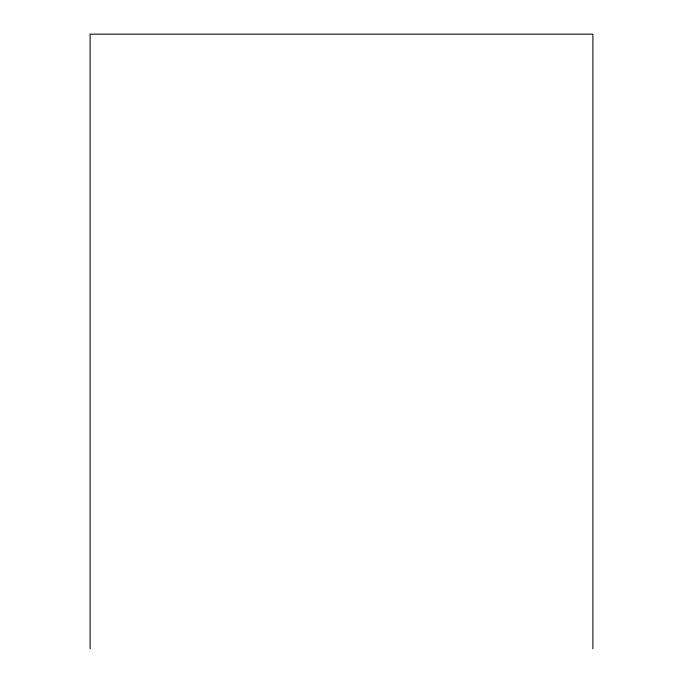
<?xml version="1.0" encoding="UTF-8"?>
<svg xmlns="http://www.w3.org/2000/svg" width="683" height="683" viewBox="0 0 683 683"><rect width="100%" height="100%" fill="white"/><g stroke="black" fill="none" stroke-linecap="round" stroke-linejoin="round"><path stroke-width="1.02" d="M592.895 648.85L592.895 34.15L90.105 34.15L90.105 648.85"/></g></svg>
